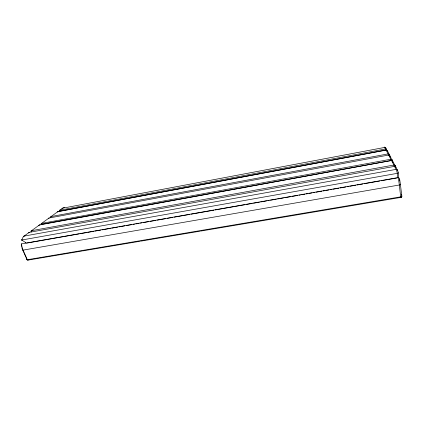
<?xml version="1.0" encoding="UTF-8"?>
<svg xmlns="http://www.w3.org/2000/svg" width="423" height="423" viewBox="0 0 423 423"><rect width="100%" height="100%" fill="white"/><g stroke="black" fill="none" stroke-linecap="round" stroke-linejoin="round"><path stroke-width="0.63" d="M397.303 177.919L397.319 173.34A11.712 1.01 80.8 0 0 396.129 169.369L394.511 166.503M395.738 166.905L397.498 170.284A10.543 0.931 80.8 0 1 398.329 172.817L398.302 176.47A1.401 1.332 -12.7 0 1 398.27 177.036A1.274 1.206 -12.6 0 1 397.911 177.618A1.169 1.105 -12.6 0 1 397.493 177.871M398.344 172.848L397.319 173.34L21.462 240.074L21.779 239.788M399.534 180.996L399.571 178.844L398.757 177.649A0.909 0.772 -18.5 0 0 398.175 177.565L21.599 243.854A10.025 5.494 79.1 0 0 23.069 250.115L27.326 259.722A1.01 0.555 80.1 0 0 28.135 260.087L81.935 251.04M392.021 159.778L392.052 160.254L391.138 160.555L41.073 224.428A0.968 0.814 45.2 0 1 41.613 223.392L49.026 218.019L388.668 155.035A1.116 1.031 -25.4 0 1 389.906 155.86L391.381 158.657M386.58 149.456L386.611 149.89L385.76 150.165L267.653 172.314M395.082 165.594L395.204 165.927A1.2 0.286 -9.2 0 1 394.167 166.408L393.876 165.044L391.497 160.47A1.163 1.068 -24.3 0 1 392.782 161.327L395.204 165.927L395.373 167.138M23.455 236.817A1.031 0.857 44.5 0 1 24.074 236.092L29.24 232.354L394.564 166.366A1.216 1.11 -23.1 0 1 395.907 167.259L395.743 167.022M200.592 231.09L401.205 197.351M267.013 172.436L59.701 211.315A0.888 0.428 77.7 0 1 59.802 210.215L62.578 208.206A15.334 7.265 78.5 0 1 64.534 207.497M391.497 160.47L39.482 224.936L31.529 230.694A1.005 0.841 44.8 0 0 30.979 231.762L31.392 231.936A0.983 0.529 78.2 0 1 31.529 230.694L393.876 165.044A1.2 1.105 -23.4 0 1 395.204 165.927L395.114 165.721M24.074 236.092L396.129 169.369A1.237 1.132 -22.6 0 1 397.498 170.284M27.209 243.035L79.244 233.882M80.544 233.649L86.398 232.624M87.698 232.391L93.552 231.365M94.852 231.132L100.706 230.107M102.006 229.874L110.466 228.388M111.767 228.161L117.62 227.13M118.921 226.902L124.774 225.871M126.075 225.639L131.928 224.613M133.229 224.38L134.53 224.153M135.831 223.926L139.082 223.355M140.383 223.122L141.684 222.895M142.985 222.667L148.838 221.636M150.139 221.409L155.992 220.378M157.293 220.15L165.753 218.659M167.053 218.432L172.907 217.401M174.207 217.173L189.816 214.424M191.117 214.197L213.885 210.194M215.185 209.961L245.102 204.7M246.403 204.473L252.256 203.442M253.557 203.209L259.41 202.183M260.711 201.951L266.564 200.925M267.87 200.692L269.171 200.465M270.471 200.238L276.325 199.207M277.625 198.979L283.479 197.948M284.779 197.721L290.633 196.69M291.933 196.462L297.787 195.431M299.087 195.199L300.388 194.971M301.689 194.744L304.941 194.173M306.241 193.94L307.542 193.713M308.843 193.485L312.095 192.914M313.395 192.682L314.696 192.454M315.997 192.227L321.85 191.196M323.156 190.969L324.457 190.736M325.758 190.509L329.009 189.938M330.31 189.71L331.611 189.478M332.912 189.25L338.765 188.219M340.066 187.992L345.919 186.961M347.22 186.733L348.52 186.506M349.821 186.273L355.674 185.242M356.975 185.015L362.828 183.984M364.129 183.756L379.743 181.012M381.044 180.78L396.652 178.035M21.795 240.079L25.782 242.643M82.58 250.934L139.78 241.316M140.425 241.205L199.947 231.201M398.18 177.57A11.707 1.01 80.8 0 1 399.333 184.999L400.761 197.435L401.126 197.425M389.255 155.764L389.906 155.86L390.064 156.991M386.86 150.715C388.377 151.46 389.086 154.226 389.467 155.849M59.357 211.357L59.278 211.199A0.904 0.777 46 0 1 59.802 210.215L385.512 148.97A1.068 0.983 -26.7 0 1 386.696 149.758L386.606 149.562M50.363 217.554L50.485 217.586A0.936 0.793 45.6 0 1 51.014 216.581L57.94 211.563L386.056 150.012A1.073 0.994 -26.5 0 1 387.246 150.805L387.399 151.899M50.358 217.422L50.903 217.723A0.92 0.455 77.8 0 1 51.014 216.581L388.081 153.909A1.11 1.02 -25.6 0 1 389.313 154.728L388.346 155.156L388.081 153.909L386.03 149.991L386.03 150.324M387.108 150.604L387.098 150.498M389.757 155.643L389.752 155.537M392.629 161.1L392.946 162.501M385.58 147.854A16.529 1.237 80.9 0 1 385.871 148.198L386.696 149.758M391.756 159.376L392.137 160.1A1.153 1.063 -24.5 0 0 390.863 159.249L388.642 155.014L388.637 155.352M392.623 160.989L392.782 161.327A1.158 0.264 -9.4 0 0 392.359 161.216M389.223 154.527L389.197 154.416M22.847 250.321L23.799 252.462M24.037 252.996L25.925 257.258M26.157 257.787L27.003 259.743M401.205 194.437L401.364 194.866M401.686 195.733L401.845 196.166A1.237 1.068 -17 0 1 401.353 197.187M26.919 259.733L26.866 259.373A1.058 0.36 -22.2 0 0 27.326 259.722L400.798 196.838A1.237 0.486 -7.6 0 0 401.845 196.166L400.391 184.338A10.543 0.931 80.8 0 0 399.603 179.056M385.76 150.165L384.708 147.416A17.517 1.28 80.9 0 0 384.2 147.315M391.138 160.555L390.863 159.249L41.613 223.392A0.952 0.492 78 0 0 41.491 224.581M58.4 211.749A0.894 0.434 77.7 0 0 57.94 211.563A0.909 0.777 45.9 0 0 57.385 212.113M21.896 240.031A10.025 5.494 79.1 0 1 24.127 236.055M29.658 232.386A0.989 0.534 78.3 0 0 29.24 232.354A1.01 0.846 44.7 0 0 28.642 232.946M25.533 242.242A1.147 1.02 -87.2 0 0 25.687 242.696A0.999 0.894 -87.3 0 0 26.416 243.167M395.679 167.154A1.211 0.291 -9.1 0 1 395.907 167.259M40.005 225.11A0.957 0.497 78 0 0 39.482 224.936A0.973 0.82 45.1 0 0 38.89 225.739M49.391 218.067A0.925 0.465 77.8 0 0 49.026 218.019A0.941 0.798 45.5 0 0 48.529 218.379M385.871 148.198A1.052 0.973 -27.1 0 0 384.708 147.416L62.578 208.206A0.894 0.767 46.1 0 0 62.017 208.851M21.599 243.849A0.761 0.571 31.3 0 0 21.272 244.071L21.399 245.372A9.02 4.954 79.1 0 0 21.584 246.519M400.391 184.338A1.248 0.471 -8 0 1 399.333 184.999L23.069 250.115A1.068 0.344 -21.8 0 1 22.609 249.787A9.02 4.954 79.1 0 1 21.853 247.651M401.073 197.345A1.237 1.068 -17 0 1 400.761 197.435M28.135 260.087A1.036 0.798 33.4 0 1 27.395 259.939M27.172 259.785A1.036 0.798 33.4 0 1 26.993 259.59M59.802 210.215L59.506 210.395L59.802 210.215"/></g></svg>
